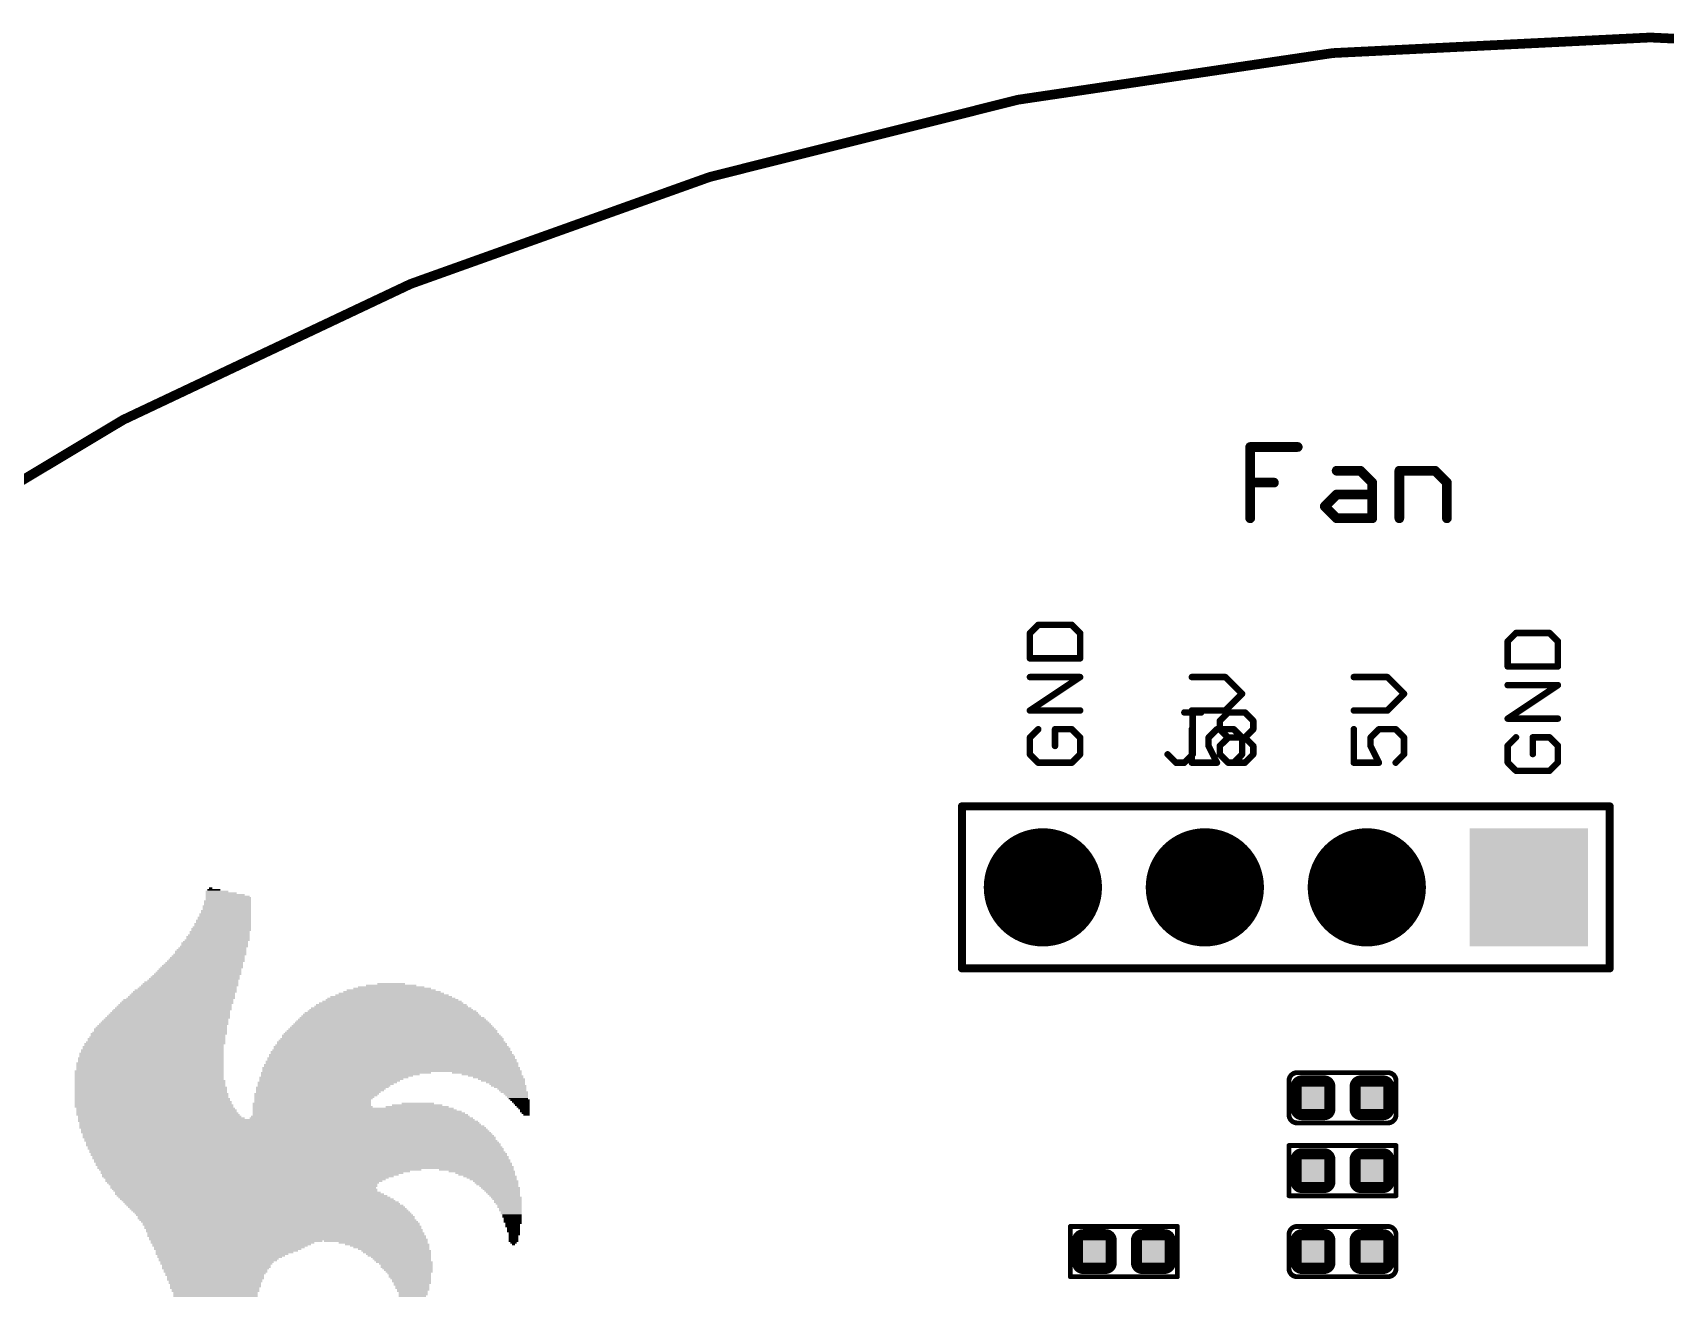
# Model space of a CAD drawing. Extents: x -51 to 158, y -52 to 51.
# Drawn here: x -25.37 to 0.24, y 31.06 to 50.88 of the extents above; entities that cross this region are included whole.
import ezdxf

# ---------------------------------------------------------------- set-up
doc = ezdxf.new("R2010")
doc.units = 0
for name, color, linetype in [('20', 213, 'CONTINUOUS'), ('21', 253, 'CONTINUOUS'), ('25', 253, 'CONTINUOUS'), ('29', 253, 'CONTINUOUS')]:
    doc.layers.add(name, color=color, linetype=linetype)

# ---------------------------------------------------------------- blocks, each defined once
blk = doc.blocks.new('RECT')
blk.add_solid([(-0.5, -0.5), (0.5, -0.5), (-0.5, 0.5), (0.5, 0.5)])
blk = doc.blocks.new('RECT112512X112512R50')
at = {"const_width": 0.1758}
blk.add_lwpolyline([(0.2637, -0.1758), (0.2637, 0.1758, 0.4142), (0.1758, 0.2637), (-0.1758, 0.2637, 0.4142), (-0.2637, 0.1758), (-0.2637, -0.1758, 0.4142), (-0.1758, -0.2637), (0.1758, -0.2637, 0.4142)], format="xyb", close=True, dxfattribs=at)
blk.add_solid([(-0.2012, -0.2012), (0.2012, -0.2012), (-0.2012, 0.2012), (0.2012, 0.2012)])
blk = doc.blocks.new('SQUAREP')
blk.add_solid([(-0.5, -0.5), (0.5, -0.5), (-0.5, 0.5), (0.5, 0.5)])
blk = doc.blocks.new('ROUNDP')
at = {"const_width": 0.5}
blk.add_lwpolyline([(0, -0.25, 1), (0, 0.25, 1), (0, -0.25)], format="xyb", dxfattribs=at)

msp = doc.modelspace()

# ---------------------------------------------------------------- linework, layer by layer
at = {"layer": '20', "const_width": 0.1524}
msp.add_lwpolyline([(0, -50.8, 1), (0, 50.8, 1), (0, -50.8)], format="xyb", dxfattribs=at)
at = {"layer": '21'}
for points, const_width in [([(-10.7632, 38.735, 1), (-10.8268, 38.735)], 0.0635), ([(-10.795, 38.7668, 1), (-10.795, 38.7032)], 0.0635), ([(-0.6033, 38.735, 1), (-0.6667, 38.735)], 0.0635), ([(-0.635, 38.7032, 1), (-0.635, 38.7668)], 0.0635), ([(-10.8268, 36.195, 1), (-10.7632, 36.195)], 0.0635), ([(-10.795, 36.2268, 1), (-10.795, 36.1632)], 0.0635), ([(-0.6667, 36.195, 1), (-0.6033, 36.195)], 0.0635), ([(-0.635, 36.1632, 1), (-0.635, 36.2268)], 0.0635), ([(-5.538, 34.5575, 0.4142), (-5.665, 34.4305)], 0.0762), ([(-5.538, 34.5766, 1), (-5.538, 34.5385)], 0.0381), ([(-5.538, 34.5385, 1), (-5.538, 34.5766)], 0.0381), ([(-3.987, 34.4305, 0.4142), (-4.114, 34.5575)], 0.0762), ([(-4.114, 34.5766, 1), (-4.114, 34.5385)], 0.0381), ([(-4.114, 34.5385, 1), (-4.114, 34.5766)], 0.0381), ([(-5.646, 34.4305, 1), (-5.6841, 34.4305)], 0.0381), ([(-5.6841, 34.4305, 1), (-5.646, 34.4305)], 0.0381), ([(-3.968, 34.4305, 1), (-4.0061, 34.4305)], 0.0381), ([(-4.0061, 34.4305, 1), (-3.968, 34.4305)], 0.0381), ([(-5.665, 33.8955, 0.4142), (-5.538, 33.7685)], 0.0762), ([(-5.646, 33.8955, 1), (-5.6841, 33.8955)], 0.0381), ([(-5.6841, 33.8955, 1), (-5.646, 33.8955)], 0.0381), ([(-5.538, 33.7876, 1), (-5.538, 33.7495)], 0.0381), ([(-5.538, 33.7495, 1), (-5.538, 33.7876)], 0.0381), ([(-4.114, 33.7685, 0.4142), (-3.987, 33.8955)], 0.0762), ([(-4.114, 33.7876, 1), (-4.114, 33.7495)], 0.0381), ([(-4.114, 33.7495, 1), (-4.114, 33.7876)], 0.0381), ([(-3.968, 33.8955, 1), (-4.0061, 33.8955)], 0.0381), ([(-4.0061, 33.8955, 1), (-3.968, 33.8955)], 0.0381), ([(-5.646, 33.4145, 1), (-5.6841, 33.4145)], 0.0381), ([(-5.665, 33.4336, 1), (-5.665, 33.3955)], 0.0381), ([(-3.968, 33.4145, 1), (-4.0061, 33.4145)], 0.0381), ([(-3.987, 33.3955, 1), (-3.987, 33.4336)], 0.0381), ([(-5.665, 32.6446, 1), (-5.665, 32.6065)], 0.0381), ([(-5.6841, 32.6255, 1), (-5.646, 32.6255)], 0.0381), ([(-4.0061, 32.6255, 1), (-3.968, 32.6255)], 0.0381), ([(-3.987, 32.6065, 1), (-3.987, 32.6446)], 0.0381), ([(-9.094, 32.1636, 1), (-9.094, 32.1255)], 0.0381), ([(-9.075, 32.1445, 1), (-9.1131, 32.1445)], 0.0381), ([(-7.397, 32.1445, 1), (-7.4351, 32.1445)], 0.0381), ([(-7.416, 32.1255, 1), (-7.416, 32.1636)], 0.0381), ([(-5.538, 32.1445, 0.4142), (-5.665, 32.0175)], 0.0762), ([(-5.646, 32.0175, 1), (-5.6841, 32.0175)], 0.0381), ([(-5.6841, 32.0175, 1), (-5.646, 32.0175)], 0.0381), ([(-5.538, 32.1636, 1), (-5.538, 32.1255)], 0.0381), ([(-5.538, 32.1255, 1), (-5.538, 32.1636)], 0.0381), ([(-4.114, 32.1636, 1), (-4.114, 32.1255)], 0.0381), ([(-3.987, 32.0175, 0.4142), (-4.114, 32.1445)], 0.0762), ([(-4.114, 32.1255, 1), (-4.114, 32.1636)], 0.0381), ([(-3.968, 32.0175, 1), (-4.0061, 32.0175)], 0.0381), ([(-4.0061, 32.0175, 1), (-3.968, 32.0175)], 0.0381), ([(-5.665, 31.4825, 0.4142), (-5.538, 31.3555)], 0.0762), ([(-5.646, 31.4825, 1), (-5.6841, 31.4825)], 0.0381), ([(-5.6841, 31.4825, 1), (-5.646, 31.4825)], 0.0381), ([(-4.114, 31.3555, 0.4142), (-3.987, 31.4825)], 0.0762), ([(-3.968, 31.4825, 1), (-4.0061, 31.4825)], 0.0381), ([(-4.0061, 31.4825, 1), (-3.968, 31.4825)], 0.0381), ([(-9.094, 31.3746, 1), (-9.094, 31.3365)], 0.0381), ([(-9.1131, 31.3555, 1), (-9.075, 31.3555)], 0.0381), ([(-7.4351, 31.3555, 1), (-7.397, 31.3555)], 0.0381), ([(-7.416, 31.3365, 1), (-7.416, 31.3746)], 0.0381), ([(-5.538, 31.3746, 1), (-5.538, 31.3365)], 0.0381), ([(-5.538, 31.3365, 1), (-5.538, 31.3746)], 0.0381), ([(-4.114, 31.3746, 1), (-4.114, 31.3365)], 0.0381), ([(-4.114, 31.3365, 1), (-4.114, 31.3746)], 0.0381)]:
    msp.add_lwpolyline(points, format="xyb", dxfattribs=dict(at, const_width=const_width))
for points, const_width in [([(-10.795, 36.195), (-10.795, 38.735)], 0.127), ([(-10.795, 38.735), (-0.635, 38.735)], 0.127), ([(-0.635, 38.735), (-0.635, 36.195)], 0.127), ([(-0.635, 36.195), (-10.795, 36.195)], 0.127), ([(-5.538, 34.5575), (-4.114, 34.5575)], 0.0762), ([(-5.665, 33.8955), (-5.665, 34.4305)], 0.0762), ([(-3.987, 34.4305), (-3.987, 33.8955)], 0.0762), ([(-4.114, 33.7685), (-5.538, 33.7685)], 0.0762), ([(-5.665, 32.6255), (-5.665, 33.4145)], 0.0762), ([(-5.665, 33.4145), (-3.987, 33.4145)], 0.0762), ([(-3.987, 33.4145), (-3.987, 32.6255)], 0.0762), ([(-3.987, 32.6255), (-5.665, 32.6255)], 0.0762), ([(-9.094, 31.3555), (-9.094, 32.1445)], 0.0762), ([(-9.094, 32.1445), (-7.416, 32.1445)], 0.0762), ([(-7.416, 32.1445), (-7.416, 31.3555)], 0.0762), ([(-5.665, 31.4825), (-5.665, 32.0175)], 0.0762), ([(-5.538, 32.1445), (-4.114, 32.1445)], 0.0762), ([(-3.987, 32.0175), (-3.987, 31.4825)], 0.0762), ([(-7.416, 31.3555), (-9.094, 31.3555)], 0.0762), ([(-4.114, 31.3555), (-5.538, 31.3555)], 0.0762)]:
    msp.add_lwpolyline(points, dxfattribs=dict(at, const_width=const_width))
at = {"layer": '25'}
for points, const_width in [([(-6.2738, 43.2562), (-6.2738, 44.3748)], 0.1524), ([(-6.2738, 44.3748), (-5.5281, 44.3748)], 0.1524), ([(-4.918, 44.0019), (-4.5451, 44.0019)], 0.1524), ([(-4.5451, 44.0019), (-4.3587, 43.8155)], 0.1524), ([(-3.935, 43.2562), (-3.935, 44.0019)], 0.1524), ([(-3.935, 44.0019), (-3.3757, 44.0019)], 0.1524), ([(-3.3757, 44.0019), (-3.1893, 43.8155)], 0.1524), ([(-6.2738, 43.8155), (-5.9009, 43.8155)], 0.1524), ([(-4.3587, 43.8155), (-4.3587, 43.2562)], 0.1524), ([(-3.1893, 43.8155), (-3.1893, 43.2562)], 0.1524), ([(-5.1044, 43.4426), (-4.918, 43.629)], 0.1524), ([(-4.918, 43.629), (-4.3587, 43.629)], 0.1524), ([(-4.918, 43.2562), (-5.1044, 43.4426)], 0.1524), ([(-4.3587, 43.2562), (-4.918, 43.2562)], 0.1524), ([(-9.5975, 41.5833), (-9.7289, 41.452)], 0.1016), ([(-9.7289, 41.452), (-9.7289, 41.058)], 0.1016), ([(-9.0721, 41.5833), (-9.5975, 41.5833)], 0.1016), ([(-8.9408, 41.452), (-9.0721, 41.5833)], 0.1016), ([(-8.9408, 41.058), (-8.9408, 41.452)], 0.1016), ([(-2.1045, 41.4563), (-2.2359, 41.325)], 0.1016), ([(-1.5791, 41.4563), (-2.1045, 41.4563)], 0.1016), ([(-1.4478, 41.325), (-1.5791, 41.4563)], 0.1016), ([(-2.2359, 41.325), (-2.2359, 40.931)], 0.1016), ([(-1.4478, 40.931), (-1.4478, 41.325)], 0.1016), ([(-9.7289, 41.058), (-8.9408, 41.058)], 0.1016), ([(-2.2359, 40.931), (-1.4478, 40.931)], 0.1016), ([(-9.7289, 40.2394), (-8.9408, 40.7648)], 0.1016), ([(-8.9408, 40.7648), (-9.7289, 40.7648)], 0.1016), ([(-6.6635, 40.7648), (-7.1889, 40.7648)], 0.1016), ([(-6.4008, 40.5021), (-6.6635, 40.7648)], 0.1016), ([(-4.1235, 40.7648), (-4.6489, 40.7648)], 0.1016), ([(-3.8608, 40.5021), (-4.1235, 40.7648)], 0.1016), ([(-6.6635, 40.2394), (-6.4008, 40.5021)], 0.1016), ([(-4.1235, 40.2394), (-3.8608, 40.5021)], 0.1016), ([(-2.2359, 40.1124), (-1.4478, 40.6378)], 0.1016), ([(-1.4478, 40.6378), (-2.2359, 40.6378)], 0.1016), ([(-8.9408, 40.2394), (-9.7289, 40.2394)], 0.1016), ([(-7.3065, 40.2089), (-7.0438, 40.2089)], 0.1016), ([(-7.1889, 40.2394), (-6.6635, 40.2394)], 0.1016), ([(-7.1752, 39.5521), (-7.1752, 40.2089)], 0.1016), ([(-6.7506, 40.0775), (-6.6193, 40.2089)], 0.1016), ([(-6.6193, 40.2089), (-6.3566, 40.2089)], 0.1016), ([(-6.3566, 40.2089), (-6.2252, 40.0775)], 0.1016), ([(-4.6489, 40.2394), (-4.1235, 40.2394)], 0.1016), ([(-9.5975, 39.9462), (-9.7289, 39.8148)], 0.1016), ([(-9.0721, 39.9462), (-9.3348, 39.9462)], 0.1016), ([(-9.3348, 39.9462), (-9.3348, 39.6835)], 0.1016), ([(-8.9408, 39.8148), (-9.0721, 39.9462)], 0.1016), ([(-7.1889, 39.9462), (-7.1889, 39.4208)], 0.1016), ([(-6.9262, 39.8148), (-6.7948, 39.9462)], 0.1016), ([(-6.7948, 39.9462), (-6.5321, 39.9462)], 0.1016), ([(-6.7506, 39.9462), (-6.7506, 40.0775)], 0.1016), ([(-6.6193, 39.8148), (-6.7506, 39.9462)], 0.1016), ([(-6.5321, 39.9462), (-6.4008, 39.8148)], 0.1016), ([(-6.2252, 39.9462), (-6.3566, 39.8148)], 0.1016), ([(-6.2252, 40.0775), (-6.2252, 39.9462)], 0.1016), ([(-4.6489, 39.9462), (-4.6489, 39.4208)], 0.1016), ([(-4.3862, 39.8148), (-4.2548, 39.9462)], 0.1016), ([(-4.2548, 39.9462), (-3.9921, 39.9462)], 0.1016), ([(-3.9921, 39.9462), (-3.8608, 39.8148)], 0.1016), ([(-1.4478, 40.1124), (-2.2359, 40.1124)], 0.1016), ([(-9.7289, 39.8148), (-9.7289, 39.5521)], 0.1016), ([(-8.9408, 39.5521), (-8.9408, 39.8148)], 0.1016), ([(-6.9262, 39.6835), (-6.9262, 39.8148)], 0.1016), ([(-6.7948, 39.4208), (-6.9262, 39.6835)], 0.1016), ([(-6.7506, 39.6835), (-6.6193, 39.8148)], 0.1016), ([(-6.7506, 39.5521), (-6.7506, 39.6835)], 0.1016), ([(-6.6193, 39.8148), (-6.3566, 39.8148)], 0.1016), ([(-6.4008, 39.8148), (-6.4008, 39.5521)], 0.1016), ([(-6.3566, 39.8148), (-6.2252, 39.6835)], 0.1016), ([(-6.2252, 39.6835), (-6.2252, 39.5521)], 0.1016), ([(-4.3862, 39.6835), (-4.3862, 39.8148)], 0.1016), ([(-4.2548, 39.4208), (-4.3862, 39.6835)], 0.1016), ([(-3.8608, 39.8148), (-3.8608, 39.5521)], 0.1016), ([(-2.1045, 39.8192), (-2.2359, 39.6878)], 0.1016), ([(-2.2359, 39.6878), (-2.2359, 39.4251)], 0.1016), ([(-1.5791, 39.8192), (-1.8418, 39.8192)], 0.1016), ([(-1.8418, 39.8192), (-1.8418, 39.5565)], 0.1016), ([(-1.4478, 39.6878), (-1.5791, 39.8192)], 0.1016), ([(-1.4478, 39.4251), (-1.4478, 39.6878)], 0.1016), ([(-9.7289, 39.5521), (-9.5975, 39.4208)], 0.1016), ([(-9.5975, 39.4208), (-9.0721, 39.4208)], 0.1016), ([(-9.0721, 39.4208), (-8.9408, 39.5521)], 0.1016), ([(-7.5692, 39.5521), (-7.4379, 39.4208)], 0.1016), ([(-7.4379, 39.4208), (-7.3065, 39.4208)], 0.1016), ([(-7.3065, 39.4208), (-7.1752, 39.5521)], 0.1016), ([(-7.1889, 39.4208), (-6.7948, 39.4208)], 0.1016), ([(-6.6193, 39.4208), (-6.7506, 39.5521)], 0.1016), ([(-6.3566, 39.4208), (-6.6193, 39.4208)], 0.1016), ([(-6.4008, 39.5521), (-6.5321, 39.4208)], 0.1016), ([(-6.2252, 39.5521), (-6.3566, 39.4208)], 0.1016), ([(-4.6489, 39.4208), (-4.2548, 39.4208)], 0.1016), ([(-3.8608, 39.5521), (-3.9921, 39.4208)], 0.1016), ([(-2.2359, 39.4251), (-2.1045, 39.2938)], 0.1016), ([(-1.5791, 39.2938), (-1.4478, 39.4251)], 0.1016), ([(-2.1045, 39.2938), (-1.5791, 39.2938)], 0.1016)]:
    msp.add_lwpolyline(points, dxfattribs=dict(at, const_width=const_width))
for points, const_width in [([(-6.2357, 44.3748, 1), (-6.3119, 44.3748)], 0.0762), ([(-6.2738, 44.4129, 1), (-6.2738, 44.3367)], 0.0762), ([(-5.5281, 44.3367, 1), (-5.5281, 44.4129)], 0.0762), ([(-4.918, 44.04, 1), (-4.918, 43.9638)], 0.0762), ([(-4.5182, 44.0288, 1), (-4.5721, 43.975)], 0.0762), ([(-4.5451, 43.9638, 1), (-4.5451, 44.04)], 0.0762), ([(-3.8969, 44.0019, 1), (-3.9731, 44.0019)], 0.0762), ([(-3.935, 44.04, 1), (-3.935, 43.9638)], 0.0762), ([(-3.3488, 44.0288, 1), (-3.4027, 43.975)], 0.0762), ([(-3.3757, 43.9638, 1), (-3.3757, 44.04)], 0.0762), ([(-6.2738, 43.8536, 1), (-6.2738, 43.7774)], 0.0762), ([(-5.9009, 43.7774, 1), (-5.9009, 43.8536)], 0.0762), ([(-4.3206, 43.8155, 1), (-4.3968, 43.8155)], 0.0762), ([(-4.3856, 43.7885, 1), (-4.3318, 43.8424)], 0.0762), ([(-3.1512, 43.8155, 1), (-3.2274, 43.8155)], 0.0762), ([(-3.2162, 43.7885, 1), (-3.1624, 43.8424)], 0.0762), ([(-4.918, 43.6671, 1), (-4.918, 43.5909)], 0.0762), ([(-4.891, 43.6021, 1), (-4.9449, 43.656)], 0.0762), ([(-4.3587, 43.5909, 1), (-4.3587, 43.6671)], 0.0762), ([(-6.3119, 43.2562, 1), (-6.2357, 43.2562)], 0.0762), ([(-5.0775, 43.4696, 1), (-5.1313, 43.4157)], 0.0762), ([(-5.1313, 43.4696, 1), (-5.0775, 43.4157)], 0.0762), ([(-4.918, 43.2943, 1), (-4.918, 43.2181)], 0.0762), ([(-4.9449, 43.2293, 1), (-4.891, 43.2831)], 0.0762), ([(-4.3968, 43.2562, 1), (-4.3206, 43.2562)], 0.0762), ([(-4.3587, 43.2181, 1), (-4.3587, 43.2943)], 0.0762), ([(-3.9731, 43.2562, 1), (-3.8969, 43.2562)], 0.0762), ([(-3.2274, 43.2562, 1), (-3.1512, 43.2562)], 0.0762), ([(-9.7035, 41.452, 1), (-9.7543, 41.452)], 0.0508), ([(-9.7468, 41.47, 1), (-9.7109, 41.434)], 0.0508), ([(-9.5975, 41.6087, 1), (-9.5975, 41.5579)], 0.0508), ([(-9.5796, 41.5654, 1), (-9.6155, 41.6013)], 0.0508), ([(-9.0542, 41.6013, 1), (-9.0901, 41.5654)], 0.0508), ([(-9.0721, 41.5579, 1), (-9.0721, 41.6087)], 0.0508), ([(-8.9154, 41.452, 1), (-8.9662, 41.452)], 0.0508), ([(-8.9588, 41.434, 1), (-8.9228, 41.47)], 0.0508), ([(-2.1045, 41.4817, 1), (-2.1045, 41.4309)], 0.0508), ([(-2.0866, 41.4384, 1), (-2.1225, 41.4743)], 0.0508), ([(-1.5612, 41.4743, 1), (-1.5971, 41.4384)], 0.0508), ([(-1.5791, 41.4309, 1), (-1.5791, 41.4817)], 0.0508), ([(-2.2105, 41.325, 1), (-2.2613, 41.325)], 0.0508), ([(-2.2538, 41.343, 1), (-2.2179, 41.307)], 0.0508), ([(-1.4224, 41.325, 1), (-1.4732, 41.325)], 0.0508), ([(-1.4658, 41.307, 1), (-1.4298, 41.343)], 0.0508), ([(-9.7289, 41.0834, 1), (-9.7289, 41.0326)], 0.0508), ([(-9.7543, 41.058, 1), (-9.7035, 41.058)], 0.0508), ([(-8.9662, 41.058, 1), (-8.9154, 41.058)], 0.0508), ([(-8.9408, 41.0326, 1), (-8.9408, 41.0834)], 0.0508), ([(-2.2359, 40.9564, 1), (-2.2359, 40.9056)], 0.0508), ([(-1.4478, 40.9056, 1), (-1.4478, 40.9564)], 0.0508), ([(-9.7289, 40.7902, 1), (-9.7289, 40.7394)], 0.0508), ([(-8.9267, 40.7436, 1), (-8.9549, 40.7859)], 0.0508), ([(-8.9408, 40.7394, 1), (-8.9408, 40.7902)], 0.0508), ([(-7.1889, 40.7902, 1), (-7.1889, 40.7394)], 0.0508), ([(-6.6455, 40.7827, 1), (-6.6815, 40.7468)], 0.0508), ([(-6.6635, 40.7394, 1), (-6.6635, 40.7902)], 0.0508), ([(-4.6489, 40.7902, 1), (-4.6489, 40.7394)], 0.0508), ([(-4.1055, 40.7827, 1), (-4.1415, 40.7468)], 0.0508), ([(-4.1235, 40.7394, 1), (-4.1235, 40.7902)], 0.0508), ([(-2.2613, 40.931, 1), (-2.2105, 40.931)], 0.0508), ([(-1.4732, 40.931, 1), (-1.4224, 40.931)], 0.0508), ([(-6.3828, 40.4841, 1), (-6.4188, 40.52)], 0.0508), ([(-6.4188, 40.4841, 1), (-6.3828, 40.52)], 0.0508), ([(-3.8428, 40.4841, 1), (-3.8788, 40.52)], 0.0508), ([(-3.8788, 40.4841, 1), (-3.8428, 40.52)], 0.0508), ([(-2.2359, 40.6632, 1), (-2.2359, 40.6124)], 0.0508), ([(-1.4337, 40.6166, 1), (-1.4619, 40.6589)], 0.0508), ([(-1.4478, 40.6124, 1), (-1.4478, 40.6632)], 0.0508), ([(-9.7289, 40.2648, 1), (-9.7289, 40.214)], 0.0508), ([(-9.743, 40.2605, 1), (-9.7148, 40.2182)], 0.0508), ([(-8.9408, 40.214, 1), (-8.9408, 40.2648)], 0.0508), ([(-7.3065, 40.2343, 1), (-7.3065, 40.1835)], 0.0508), ([(-7.1889, 40.2648, 1), (-7.1889, 40.214)], 0.0508), ([(-7.1498, 40.2089, 1), (-7.2006, 40.2089)], 0.0508), ([(-7.0438, 40.1835, 1), (-7.0438, 40.2343)], 0.0508), ([(-6.6815, 40.2573, 1), (-6.6455, 40.2214)], 0.0508), ([(-6.6635, 40.214, 1), (-6.6635, 40.2648)], 0.0508), ([(-6.6193, 40.2343, 1), (-6.6193, 40.1835)], 0.0508), ([(-6.6013, 40.1909, 1), (-6.6372, 40.2268)], 0.0508), ([(-6.3386, 40.2268, 1), (-6.3745, 40.1909)], 0.0508), ([(-6.3566, 40.1835, 1), (-6.3566, 40.2343)], 0.0508), ([(-4.6489, 40.2648, 1), (-4.6489, 40.214)], 0.0508), ([(-4.1415, 40.2573, 1), (-4.1055, 40.2214)], 0.0508), ([(-4.1235, 40.214, 1), (-4.1235, 40.2648)], 0.0508), ([(-9.5796, 39.9282, 1), (-9.6155, 39.9641)], 0.0508), ([(-9.3348, 39.9716, 1), (-9.3348, 39.9208)], 0.0508), ([(-9.3094, 39.9462, 1), (-9.3602, 39.9462)], 0.0508), ([(-9.0542, 39.9641, 1), (-9.0901, 39.9282)], 0.0508), ([(-9.0721, 39.9208, 1), (-9.0721, 39.9716)], 0.0508), ([(-7.1635, 39.9462, 1), (-7.2143, 39.9462)], 0.0508), ([(-6.7948, 39.9716, 1), (-6.7948, 39.9208)], 0.0508), ([(-6.7769, 39.9282, 1), (-6.8128, 39.9641)], 0.0508), ([(-6.7252, 40.0775, 1), (-6.776, 40.0775)], 0.0508), ([(-6.7686, 40.0955, 1), (-6.7327, 40.0596)], 0.0508), ([(-6.7327, 39.9641, 1), (-6.7686, 39.9282)], 0.0508), ([(-6.776, 39.9462, 1), (-6.7252, 39.9462)], 0.0508), ([(-6.5142, 39.9641, 1), (-6.5501, 39.9282)], 0.0508), ([(-6.5321, 39.9208, 1), (-6.5321, 39.9716)], 0.0508), ([(-6.1998, 40.0775, 1), (-6.2506, 40.0775)], 0.0508), ([(-6.2506, 39.9462, 1), (-6.1998, 39.9462)], 0.0508), ([(-6.2432, 40.0596, 1), (-6.2073, 40.0955)], 0.0508), ([(-6.2073, 39.9282, 1), (-6.2432, 39.9641)], 0.0508), ([(-4.6235, 39.9462, 1), (-4.6743, 39.9462)], 0.0508), ([(-4.2548, 39.9716, 1), (-4.2548, 39.9208)], 0.0508), ([(-4.2369, 39.9282, 1), (-4.2728, 39.9641)], 0.0508), ([(-3.9742, 39.9641, 1), (-4.0101, 39.9282)], 0.0508), ([(-3.9921, 39.9208, 1), (-3.9921, 39.9716)], 0.0508), ([(-2.2359, 40.1378, 1), (-2.2359, 40.087)], 0.0508), ([(-2.25, 40.1335, 1), (-2.2218, 40.0912)], 0.0508), ([(-1.4478, 40.087, 1), (-1.4478, 40.1378)], 0.0508), ([(-9.7035, 39.8148, 1), (-9.7543, 39.8148)], 0.0508), ([(-9.7468, 39.8328, 1), (-9.7109, 39.7969)], 0.0508), ([(-9.3602, 39.6835, 1), (-9.3094, 39.6835)], 0.0508), ([(-8.9154, 39.8148, 1), (-8.9662, 39.8148)], 0.0508), ([(-8.9588, 39.7969, 1), (-8.9228, 39.8328)], 0.0508), ([(-6.9008, 39.8148, 1), (-6.9516, 39.8148)], 0.0508), ([(-6.9035, 39.6948, 1), (-6.9489, 39.6721)], 0.0508), ([(-6.9516, 39.6835, 1), (-6.9008, 39.6835)], 0.0508), ([(-6.9441, 39.8328, 1), (-6.9082, 39.7969)], 0.0508), ([(-6.7686, 39.7015, 1), (-6.7327, 39.6655)], 0.0508), ([(-6.7252, 39.6835, 1), (-6.776, 39.6835)], 0.0508), ([(-6.6193, 39.8402, 1), (-6.6193, 39.7894)], 0.0508), ([(-6.6013, 39.7969, 1), (-6.6372, 39.8328)], 0.0508), ([(-6.6372, 39.7969, 1), (-6.6013, 39.8328)], 0.0508), ([(-6.3754, 39.8148, 1), (-6.4262, 39.8148)], 0.0508), ([(-6.4188, 39.7969, 1), (-6.3828, 39.8328)], 0.0508), ([(-6.3386, 39.8328, 1), (-6.3745, 39.7969)], 0.0508), ([(-6.3745, 39.8328, 1), (-6.3386, 39.7969)], 0.0508), ([(-6.3566, 39.7894, 1), (-6.3566, 39.8402)], 0.0508), ([(-6.1998, 39.6835, 1), (-6.2506, 39.6835)], 0.0508), ([(-6.2432, 39.6655, 1), (-6.2073, 39.7015)], 0.0508), ([(-4.3608, 39.8148, 1), (-4.4116, 39.8148)], 0.0508), ([(-4.3635, 39.6948, 1), (-4.4089, 39.6721)], 0.0508), ([(-4.4116, 39.6835, 1), (-4.3608, 39.6835)], 0.0508), ([(-4.4041, 39.8328, 1), (-4.3682, 39.7969)], 0.0508), ([(-3.8354, 39.8148, 1), (-3.8862, 39.8148)], 0.0508), ([(-3.8788, 39.7969, 1), (-3.8428, 39.8328)], 0.0508), ([(-2.2105, 39.6878, 1), (-2.2613, 39.6878)], 0.0508), ([(-2.2538, 39.7058, 1), (-2.2179, 39.6699)], 0.0508), ([(-2.0866, 39.8012, 1), (-2.1225, 39.8371)], 0.0508), ([(-1.8418, 39.8446, 1), (-1.8418, 39.7938)], 0.0508), ([(-1.8164, 39.8192, 1), (-1.8672, 39.8192)], 0.0508), ([(-1.5612, 39.8371, 1), (-1.5971, 39.8012)], 0.0508), ([(-1.5791, 39.7938, 1), (-1.5791, 39.8446)], 0.0508), ([(-1.4224, 39.6878, 1), (-1.4732, 39.6878)], 0.0508), ([(-1.4658, 39.6699, 1), (-1.4298, 39.7058)], 0.0508), ([(-9.7543, 39.5521, 1), (-9.7035, 39.5521)], 0.0508), ([(-9.7109, 39.5701, 1), (-9.7468, 39.5342)], 0.0508), ([(-9.5975, 39.4462, 1), (-9.5975, 39.3954)], 0.0508), ([(-9.6155, 39.4028, 1), (-9.5796, 39.4388)], 0.0508), ([(-9.0901, 39.4388, 1), (-9.0542, 39.4028)], 0.0508), ([(-9.0721, 39.3954, 1), (-9.0721, 39.4462)], 0.0508), ([(-8.9662, 39.5521, 1), (-8.9154, 39.5521)], 0.0508), ([(-8.9228, 39.5342, 1), (-8.9588, 39.5701)], 0.0508), ([(-7.5512, 39.5701, 1), (-7.5872, 39.5342)], 0.0508), ([(-7.4379, 39.4462, 1), (-7.4379, 39.3954)], 0.0508), ([(-7.4558, 39.4028, 1), (-7.4199, 39.4388)], 0.0508), ([(-7.3245, 39.4388, 1), (-7.2885, 39.4028)], 0.0508), ([(-7.3065, 39.3954, 1), (-7.3065, 39.4462)], 0.0508), ([(-7.1889, 39.4462, 1), (-7.1889, 39.3954)], 0.0508), ([(-7.2143, 39.4208, 1), (-7.1635, 39.4208)], 0.0508), ([(-7.2006, 39.5521, 1), (-7.1498, 39.5521)], 0.0508), ([(-7.1572, 39.5342, 1), (-7.1931, 39.5701)], 0.0508), ([(-6.8176, 39.4094, 1), (-6.7721, 39.4322)], 0.0508), ([(-6.7948, 39.3954, 1), (-6.7948, 39.4462)], 0.0508), ([(-6.7327, 39.5701, 1), (-6.7686, 39.5342)], 0.0508), ([(-6.776, 39.5521, 1), (-6.7252, 39.5521)], 0.0508), ([(-6.6193, 39.4462, 1), (-6.6193, 39.3954)], 0.0508), ([(-6.6372, 39.4028, 1), (-6.6013, 39.4388)], 0.0508), ([(-6.5501, 39.4388, 1), (-6.5142, 39.4028)], 0.0508), ([(-6.4262, 39.5521, 1), (-6.3754, 39.5521)], 0.0508), ([(-6.3828, 39.5342, 1), (-6.4188, 39.5701)], 0.0508), ([(-6.3745, 39.4388, 1), (-6.3386, 39.4028)], 0.0508), ([(-6.3566, 39.3954, 1), (-6.3566, 39.4462)], 0.0508), ([(-6.2506, 39.5521, 1), (-6.1998, 39.5521)], 0.0508), ([(-6.2073, 39.5342, 1), (-6.2432, 39.5701)], 0.0508), ([(-4.6489, 39.4462, 1), (-4.6489, 39.3954)], 0.0508), ([(-4.6743, 39.4208, 1), (-4.6235, 39.4208)], 0.0508), ([(-4.2776, 39.4094, 1), (-4.2321, 39.4322)], 0.0508), ([(-4.2548, 39.3954, 1), (-4.2548, 39.4462)], 0.0508), ([(-4.0101, 39.4388, 1), (-3.9742, 39.4028)], 0.0508), ([(-3.8862, 39.5521, 1), (-3.8354, 39.5521)], 0.0508), ([(-3.8428, 39.5342, 1), (-3.8788, 39.5701)], 0.0508), ([(-2.2613, 39.4251, 1), (-2.2105, 39.4251)], 0.0508), ([(-2.2179, 39.4431, 1), (-2.2538, 39.4072)], 0.0508), ([(-1.8672, 39.5565, 1), (-1.8164, 39.5565)], 0.0508), ([(-1.4732, 39.4251, 1), (-1.4224, 39.4251)], 0.0508), ([(-1.4298, 39.4072, 1), (-1.4658, 39.4431)], 0.0508), ([(-2.1045, 39.3192, 1), (-2.1045, 39.2684)], 0.0508), ([(-2.1225, 39.2758, 1), (-2.0866, 39.3118)], 0.0508), ([(-1.5971, 39.3118, 1), (-1.5612, 39.2758)], 0.0508), ([(-1.5791, 39.2684, 1), (-1.5791, 39.3192)], 0.0508)]:
    msp.add_lwpolyline(points, format="xyb", dxfattribs=dict(at, const_width=const_width))

# ---------------------------------------------------------------- block references
at = {"layer": '25', "yscale": 0.0254}
for p, xscale in [((-22.4753, 37.4002), 0.3556), ((-22.4118, 37.3748), 0.4826), ((-22.5261, 37.4256), 0.2032), ((-22.5769, 37.451), 0.0508), ((-22.3229, 37.1716), 0.762), ((-22.3229, 37.1462), 0.762), ((-22.3229, 37.1208), 0.762), ((-22.3102, 37.2478), 0.7366), ((-22.3102, 37.2224), 0.7366), ((-22.3102, 37.197), 0.7366), ((-22.3483, 37.3494), 0.6096), ((-22.3102, 37.324), 0.6858), ((-22.2975, 37.2986), 0.7112), ((-22.2975, 37.2732), 0.7112), ((-22.3864, 36.8922), 0.889), ((-22.3864, 36.8668), 0.889), ((-22.3737, 36.943), 0.8636), ((-22.3737, 36.9176), 0.8636), ((-22.361, 36.9938), 0.8382), ((-22.361, 36.9684), 0.8382), ((-22.3483, 37.0446), 0.8128), ((-22.3483, 37.0192), 0.8128), ((-22.3356, 37.0954), 0.7874), ((-22.3356, 37.07), 0.7874), ((-22.5007, 36.6128), 1.016), ((-22.4753, 36.6382), 1.016), ((-22.4626, 36.689), 0.9906), ((-22.4626, 36.6636), 0.9906), ((-22.4499, 36.7144), 0.9652), ((-22.4372, 36.7652), 0.9398), ((-22.4372, 36.7398), 0.9398), ((-22.4118, 36.816), 0.9398), ((-22.4118, 36.7906), 0.9398), ((-22.3991, 36.8414), 0.9144), ((-22.6277, 36.3588), 1.1684), ((-22.615, 36.3842), 1.143), ((-22.5896, 36.4096), 1.143), ((-22.5769, 36.4604), 1.1176), ((-22.5769, 36.435), 1.1176), ((-22.5642, 36.4858), 1.0922), ((-22.5515, 36.5112), 1.0668), ((-22.5261, 36.5366), 1.0668), ((-22.5134, 36.5874), 1.0414), ((-22.5134, 36.562), 1.0414), ((-22.7801, 36.1048), 1.3716), ((-22.7674, 36.1302), 1.3462), ((-22.7547, 36.1556), 1.3208), ((-22.742, 36.181), 1.2954), ((-22.7166, 36.2064), 1.2954), ((-22.7039, 36.2318), 1.27), ((-22.6912, 36.2572), 1.2446), ((-22.6785, 36.2826), 1.2192), ((-22.6531, 36.308), 1.2192), ((-22.6404, 36.3334), 1.1938), ((-22.9706, 35.8508), 1.6002), ((-22.9452, 35.8762), 1.5494), ((-22.9325, 35.9016), 1.524), ((-22.9071, 35.927), 1.524), ((-22.8944, 35.9524), 1.4986), ((-22.8817, 35.9778), 1.4732), ((-22.8563, 36.0032), 1.4224), ((-22.8309, 36.0286), 1.4224), ((-22.8182, 36.054), 1.397), ((-22.8055, 36.0794), 1.3716), ((-19.7448, 35.8508), 1.397), ((-19.7321, 35.8762), 1.2192), ((-19.7448, 35.9016), 1.0414), ((-19.7448, 35.927), 0.7874), ((-19.7448, 35.9524), 0.4318), ((-23.1484, 35.5968), 1.8034), ((-23.1357, 35.6222), 1.778), ((-23.1103, 35.6476), 1.778), ((-23.0976, 35.673), 1.7526), ((-23.0849, 35.6984), 1.7272), ((-23.0468, 35.7238), 1.7018), ((-23.0341, 35.7492), 1.6764), ((-23.0214, 35.7746), 1.651), ((-23.0087, 35.8), 1.6256), ((-22.9833, 35.8254), 1.6256), ((-19.7448, 35.5968), 2.413), ((-19.7448, 35.6222), 2.3622), ((-19.7448, 35.6476), 2.2606), ((-19.7321, 35.673), 2.1844), ((-19.7321, 35.6984), 2.0828), ((-19.7448, 35.7238), 2.0066), ((-19.7448, 35.7492), 1.905), ((-19.7321, 35.7746), 1.778), ((-19.7448, 35.8), 1.651), ((-19.7321, 35.8254), 1.524), ((-23.3008, 35.3428), 2.0066), ((-23.2881, 35.3682), 1.9812), ((-23.2754, 35.3936), 1.9558), ((-23.25, 35.419), 1.9558), ((-23.2373, 35.4444), 1.9304), ((-23.2246, 35.4698), 1.905), ((-23.2119, 35.4952), 1.8796), ((-23.1992, 35.5206), 1.8542), ((-23.1738, 35.546), 1.8542), ((-23.1611, 35.5714), 1.8288), ((-19.7321, 35.3428), 3.048), ((-19.7321, 35.3682), 2.9972), ((-19.7321, 35.3936), 2.9464), ((-19.7321, 35.419), 2.8956), ((-19.7448, 35.4444), 2.8194), ((-19.7448, 35.4698), 2.7686), ((-19.7448, 35.4952), 2.7178), ((-19.7321, 35.5206), 2.6416), ((-19.7448, 35.546), 2.5654), ((-19.7448, 35.5714), 2.5146), ((-23.4278, 35.0888), 2.159), ((-23.4151, 35.1142), 2.1336), ((-23.3897, 35.165), 2.1336), ((-23.4024, 35.1396), 2.1082), ((-23.377, 35.1904), 2.1082), ((-23.3643, 35.2412), 2.0828), ((-23.3643, 35.2158), 2.0828), ((-23.3516, 35.2666), 2.0574), ((-23.3389, 35.292), 2.032), ((-23.3135, 35.3174), 2.032), ((-19.7321, 35.0888), 3.5052), ((-19.7448, 35.1396), 3.429), ((-19.7321, 35.1142), 3.4544), ((-19.7448, 35.165), 3.3782), ((-19.7448, 35.1904), 3.3274), ((-19.7321, 35.2158), 3.302), ((-19.7321, 35.2412), 3.2512), ((-19.7321, 35.2666), 3.2004), ((-19.7321, 35.292), 3.1496), ((-19.7321, 35.3174), 3.0988), ((-23.504, 34.8602), 2.2606), ((-23.504, 34.8348), 2.2606), ((-23.4913, 34.911), 2.2352), ((-23.4913, 34.8856), 2.2352), ((-23.4786, 34.9618), 2.2098), ((-23.4786, 34.9364), 2.2098), ((-23.4532, 35.0126), 2.2098), ((-23.4659, 34.9872), 2.1844), ((-23.4405, 35.038), 2.1844), ((-23.4278, 35.0634), 2.159), ((-19.7448, 34.8348), 3.8354), ((-19.7448, 34.8856), 3.7846), ((-19.7448, 34.8602), 3.7846), ((-19.7448, 34.911), 3.7338), ((-19.7448, 34.9618), 3.683), ((-19.7321, 34.9364), 3.7084), ((-19.7448, 34.9872), 3.6322), ((-19.7448, 35.038), 3.5814), ((-19.7321, 35.0126), 3.6068), ((-19.7448, 35.0634), 3.5306), ((-23.5421, 34.5808), 2.3368), ((-23.5421, 34.5554), 2.3368), ((-23.5294, 34.7078), 2.3114), ((-23.5294, 34.6824), 2.3114), ((-23.5294, 34.657), 2.3114), ((-23.5294, 34.6316), 2.3114), ((-23.5294, 34.6062), 2.3114), ((-23.5167, 34.784), 2.286), ((-23.5167, 34.7586), 2.286), ((-23.5167, 34.7332), 2.286), ((-23.504, 34.8094), 2.2606), ((-20.456, 34.5554), 2.667), ((-19.7448, 34.6316), 4.0386), ((-19.7448, 34.6062), 4.0386), ((-19.7321, 34.5808), 4.064), ((-19.7448, 34.6824), 3.9878), ((-19.7448, 34.657), 3.9878), ((-19.7448, 34.7332), 3.937), ((-19.7321, 34.7078), 3.9624), ((-19.7448, 34.784), 3.8862), ((-19.7321, 34.7586), 3.9116), ((-19.7321, 34.8094), 3.8608), ((-18.2462, 34.5554), 1.0922), ((-23.5421, 34.53), 2.3368), ((-23.5421, 34.5046), 2.3368), ((-23.5421, 34.4792), 2.3368), ((-23.5421, 34.4538), 2.3368), ((-23.5294, 34.4284), 2.3622), ((-23.5294, 34.403), 2.3622), ((-23.5294, 34.3776), 2.3622), ((-23.5294, 34.3522), 2.3622), ((-23.5167, 34.3268), 2.3876), ((-23.5167, 34.3014), 2.3876), ((-20.8243, 34.3268), 2.0828), ((-20.8497, 34.3014), 2.032), ((-20.7481, 34.403), 2.1844), ((-20.7735, 34.3776), 2.1336), ((-20.7989, 34.3522), 2.0828), ((-20.6465, 34.4792), 2.3368), ((-20.6846, 34.4538), 2.2606), ((-20.71, 34.4284), 2.2098), ((-20.5449, 34.53), 2.4892), ((-20.5957, 34.5046), 2.3876), ((-18.17, 34.53), 0.9398), ((-18.1065, 34.5046), 0.8636), ((-18.0684, 34.4792), 0.7874), ((-18.0176, 34.4538), 0.7366), ((-17.9922, 34.4284), 0.6858), ((-17.9541, 34.403), 0.6096), ((-17.9287, 34.3776), 0.5588), ((-17.9033, 34.3522), 0.5588), ((-17.8779, 34.3268), 0.508), ((-17.8525, 34.3014), 0.4572), ((-23.5167, 34.276), 2.3876), ((-23.5167, 34.2506), 2.3876), ((-23.504, 34.2252), 2.413), ((-23.504, 34.1998), 2.413), ((-23.504, 34.1744), 2.413), ((-23.4913, 34.149), 2.4384), ((-23.4913, 34.1236), 2.4384), ((-23.4786, 34.0982), 2.4638), ((-23.4786, 34.0728), 2.4638), ((-23.4659, 34.0474), 2.4892), ((-20.9894, 34.0728), 1.8542), ((-20.9894, 34.0474), 1.8542), ((-20.9132, 34.2252), 1.9558), ((-20.9259, 34.1998), 1.9304), ((-20.9513, 34.1744), 1.8796), ((-20.964, 34.149), 1.8542), ((-20.9767, 34.1236), 1.8288), ((-20.9767, 34.0982), 1.8288), ((-20.8624, 34.276), 2.0066), ((-20.8878, 34.2506), 1.9558), ((-19.3384, 34.0474), 0.7874), ((-19.3257, 34.0728), 0.508), ((-17.8398, 34.276), 0.4318), ((-17.8144, 34.2506), 0.4318), ((-17.789, 34.2252), 0.381), ((-17.7763, 34.1998), 0.3556), ((-17.7636, 34.1744), 0.3302), ((-17.7509, 34.149), 0.3048), ((-17.7255, 34.1236), 0.3048), ((-17.7128, 34.0982), 0.2794), ((-17.7001, 34.0728), 0.254), ((-17.6874, 34.0474), 0.2286), ((-23.4659, 34.022), 2.4892), ((-23.4405, 33.9966), 2.4892), ((-23.4278, 33.9712), 2.5146), ((-23.4278, 33.9458), 2.5146), ((-23.4151, 33.9204), 2.54), ((-23.4024, 33.895), 2.5654), ((-23.377, 33.8696), 2.5654), ((-23.3516, 33.8442), 2.6162), ((-21.5482, 33.8188), 6.223), ((-21.5228, 33.7934), 6.2738), ((-20.2147, 33.8442), 3.5052), ((-20.2274, 33.8696), 3.429), ((-20.9767, 34.022), 1.8796), ((-20.3417, 33.9966), 3.1496), ((-20.3163, 33.9712), 3.2004), ((-20.2782, 33.9458), 3.2766), ((-20.2528, 33.9204), 3.3274), ((-20.2274, 33.895), 3.3782), ((-19.3384, 34.022), 0.9906), ((-17.6747, 34.022), 0.2032), ((-17.662, 33.9966), 0.1778), ((-17.6493, 33.9712), 0.1524), ((-17.6493, 33.9458), 0.1524), ((-17.6366, 33.9204), 0.127), ((-17.6239, 33.895), 0.1016), ((-21.4974, 33.768), 6.2738), ((-21.4847, 33.7426), 6.2992), ((-21.4593, 33.7172), 6.35), ((-21.4466, 33.6918), 6.3754), ((-21.4212, 33.6664), 6.3754), ((-21.4085, 33.641), 6.4008), ((-21.3958, 33.6156), 6.4262), ((-21.3704, 33.5902), 6.4262), ((-21.3577, 33.5648), 6.4516), ((-21.345, 33.5394), 6.477), ((-21.3323, 33.514), 6.4516), ((-21.3196, 33.4886), 6.477), ((-21.2942, 33.4632), 6.477), ((-21.2815, 33.4378), 6.5024), ((-21.2815, 33.4124), 6.5024), ((-21.2561, 33.387), 6.5024), ((-21.2434, 33.3616), 6.5278), ((-21.2307, 33.3362), 6.5024), ((-21.218, 33.3108), 6.5278), ((-21.1926, 33.2854), 6.5278), ((-21.1926, 33.26), 6.5278), ((-21.1672, 33.2346), 6.5278), ((-21.1672, 33.2092), 6.5278), ((-21.1418, 33.1838), 6.5278), ((-21.1418, 33.1584), 6.5278), ((-21.1164, 33.133), 6.5278), ((-21.1164, 33.1076), 6.5278), ((-21.091, 33.0822), 6.5278), ((-21.091, 33.0568), 6.5278), ((-21.8022, 33.0314), 5.0546), ((-18.4113, 33.0314), 1.1684), ((-21.8784, 33.006), 4.8514), ((-21.9292, 32.9806), 4.7498), ((-21.9546, 32.9552), 4.6482), ((-21.9927, 32.9298), 4.572), ((-22.0181, 32.9044), 4.4704), ((-22.0308, 32.879), 4.3942), ((-22.0562, 32.8536), 4.3434), ((-22.0689, 32.8282), 4.2672), ((-22.0689, 32.8028), 4.2164), ((-22.0562, 32.7774), 4.191), ((-18.3224, 33.006), 1.0414), ((-18.2716, 32.9806), 0.9398), ((-18.2462, 32.9552), 0.889), ((-18.1954, 32.9298), 0.8382), ((-18.17, 32.9044), 0.7874), ((-18.1446, 32.879), 0.7366), ((-18.1065, 32.8536), 0.7112), ((-18.0938, 32.8282), 0.6858), ((-18.0811, 32.8028), 0.6604), ((-18.0557, 32.7774), 0.6096), ((-22.0689, 32.752), 4.1656), ((-22.0435, 32.7266), 4.1656), ((-22.0308, 32.7012), 4.1402), ((-21.9927, 32.6758), 4.1656), ((-21.9673, 32.6504), 4.2164), ((-21.9292, 32.625), 4.2418), ((-21.8911, 32.5996), 4.2672), ((-21.853, 32.5742), 4.2926), ((-21.8276, 32.5488), 4.2926), ((-21.7895, 32.5234), 4.318), ((-18.0303, 32.752), 0.6096), ((-18.0176, 32.7266), 0.5842), ((-18.0049, 32.7012), 0.5588), ((-17.9922, 32.6758), 0.5334), ((-17.9795, 32.6504), 0.508), ((-17.9668, 32.625), 0.4826), ((-17.9414, 32.5996), 0.4826), ((-17.9287, 32.5742), 0.4572), ((-17.916, 32.5488), 0.4318), ((-17.916, 32.5234), 0.4318), ((-21.7641, 32.498), 4.318), ((-21.726, 32.4726), 4.3434), ((-21.7006, 32.4472), 4.3434), ((-21.6752, 32.4218), 4.3434), ((-21.6498, 32.3964), 4.3434), ((-21.6244, 32.371), 4.3434), ((-21.599, 32.3456), 4.3434), ((-21.5736, 32.3202), 4.3434), ((-21.5482, 32.2948), 4.3434), ((-21.5482, 32.2694), 4.3434), ((-17.9033, 32.498), 0.4064), ((-17.8906, 32.4726), 0.381), ((-17.8906, 32.4472), 0.381), ((-17.8779, 32.4218), 0.3556), ((-17.8779, 32.3964), 0.3556), ((-17.8652, 32.371), 0.3302), ((-17.8652, 32.3456), 0.3302), ((-17.8525, 32.3202), 0.3048), ((-17.8525, 32.2948), 0.3048), ((-17.8398, 32.2694), 0.2794), ((-21.5228, 32.244), 4.3434), ((-21.4974, 32.2186), 4.3434), ((-21.472, 32.1932), 4.3434), ((-21.472, 32.1678), 4.3434), ((-21.4466, 32.1424), 4.3434), ((-21.4466, 32.117), 4.3434), ((-21.4212, 32.0916), 4.3434), ((-21.4212, 32.0662), 4.3434), ((-21.3958, 32.0408), 4.3434), ((-21.3958, 32.0154), 4.3434), ((-17.8398, 32.244), 0.2794), ((-17.8398, 32.2186), 0.2794), ((-17.8271, 32.1932), 0.254), ((-17.8398, 32.1678), 0.2286), ((-17.8398, 32.1424), 0.2286), ((-17.8271, 32.117), 0.2032), ((-17.8271, 32.0916), 0.2032), ((-17.8271, 32.0662), 0.2032), ((-17.8144, 32.0408), 0.1778), ((-17.8144, 32.0154), 0.1778), ((-21.3831, 31.99), 4.3688), ((-21.3704, 31.9646), 4.3434), ((-21.3577, 31.9392), 4.3688), ((-22.1705, 31.9138), 2.6924), ((-22.234, 31.8884), 2.5654), ((-22.2467, 31.863), 2.4892), ((-22.2721, 31.8376), 2.4384), ((-22.2848, 31.8122), 2.3622), ((-22.3102, 31.7868), 2.3114), ((-22.3229, 31.7614), 2.2352), ((-19.9861, 31.9138), 1.6256), ((-19.8718, 31.8884), 1.397), ((-19.8083, 31.863), 1.3208), ((-19.7702, 31.8376), 1.2446), ((-19.7448, 31.8122), 1.1938), ((-19.7067, 31.7868), 1.1176), ((-19.6686, 31.7614), 1.0922), ((-17.8271, 31.99), 0.1524), ((-17.8271, 31.9646), 0.1524), ((-17.8271, 31.9392), 0.1524), ((-17.8271, 31.9138), 0.1524), ((-17.8271, 31.8884), 0.1016), ((-17.8271, 31.863), 0.0508), ((-22.361, 31.736), 2.159), ((-22.3991, 31.7106), 2.0828), ((-22.4118, 31.6852), 2.0066), ((-22.4372, 31.6598), 1.9558), ((-22.4499, 31.6344), 1.8796), ((-22.4626, 31.609), 1.8542), ((-22.4753, 31.5836), 1.778), ((-22.488, 31.5582), 1.7526), ((-22.488, 31.5328), 1.7018), ((-22.488, 31.5074), 1.7018), ((-22.5007, 31.482), 1.6764), ((-19.6559, 31.736), 1.0668), ((-19.6305, 31.7106), 1.016), ((-19.6178, 31.6852), 0.9906), ((-19.5924, 31.6598), 0.9398), ((-19.5797, 31.6344), 0.9144), ((-19.567, 31.609), 0.889), ((-19.5416, 31.5836), 0.889), ((-19.5162, 31.5582), 0.8382), ((-19.5035, 31.5328), 0.8128), ((-19.5035, 31.5074), 0.8128), ((-19.4908, 31.482), 0.7874), ((-22.5007, 31.4566), 1.6256), ((-22.5007, 31.4312), 1.6256), ((-22.5007, 31.4058), 1.5748), ((-22.5134, 31.3804), 1.5494), ((-22.5007, 31.355), 1.524), ((-22.5007, 31.3296), 1.524), ((-22.5134, 31.3042), 1.4986), ((-22.5007, 31.2788), 1.4732), ((-22.5134, 31.2534), 1.4478), ((-22.5007, 31.228), 1.4224), ((-19.4781, 31.4566), 0.762), ((-19.4654, 31.4312), 0.7366), ((-19.4654, 31.4058), 0.6858), ((-19.4527, 31.3804), 0.6604), ((-19.4527, 31.355), 0.6604), ((-19.44, 31.3296), 0.635), ((-19.4273, 31.3042), 0.6096), ((-19.4273, 31.2788), 0.6096), ((-19.4146, 31.2534), 0.5842), ((-19.4273, 31.228), 0.5588), ((-22.5007, 31.2026), 1.4224), ((-22.5134, 31.1772), 1.397), ((-22.5007, 31.1518), 1.3716), ((-22.5007, 31.1264), 1.3716), ((-22.5007, 31.101), 1.3208), ((-22.5007, 31.0756), 1.3208), ((-22.5007, 31.0502), 1.3208), ((-19.4146, 31.2026), 0.5334), ((-19.4146, 31.1772), 0.5334), ((-19.4019, 31.1518), 0.508), ((-19.4146, 31.1264), 0.4826), ((-19.4019, 31.101), 0.4572), ((-19.4019, 31.0756), 0.4572), ((-19.4146, 31.0502), 0.4318)]:
    msp.add_blockref('RECT', p, dxfattribs=dict(at, xscale=xscale))
at = {"layer": '29', "xscale": 1.8542, "yscale": 1.8542, "rotation": 270}
for name, p in [('ROUNDP', (-9.525, 37.465)), ('ROUNDP', (-6.985, 37.465)), ('ROUNDP', (-4.445, 37.465)), ('SQUAREP', (-1.905, 37.465))]:
    msp.add_blockref(name, p, dxfattribs=at)
at = {"layer": '29'}
for p in [(-5.2885, 34.163), (-4.3635, 34.163)]:
    msp.add_blockref('RECT112512X112512R50', p, dxfattribs=at)
at = {"layer": '29', "rotation": 180}
for p in [(-5.2885, 33.02), (-4.3635, 33.02), (-8.7175, 31.75), (-7.7925, 31.75), (-5.2885, 31.75), (-4.3635, 31.75)]:
    msp.add_blockref('RECT112512X112512R50', p, dxfattribs=at)

doc.saveas('drawing.dxf')
